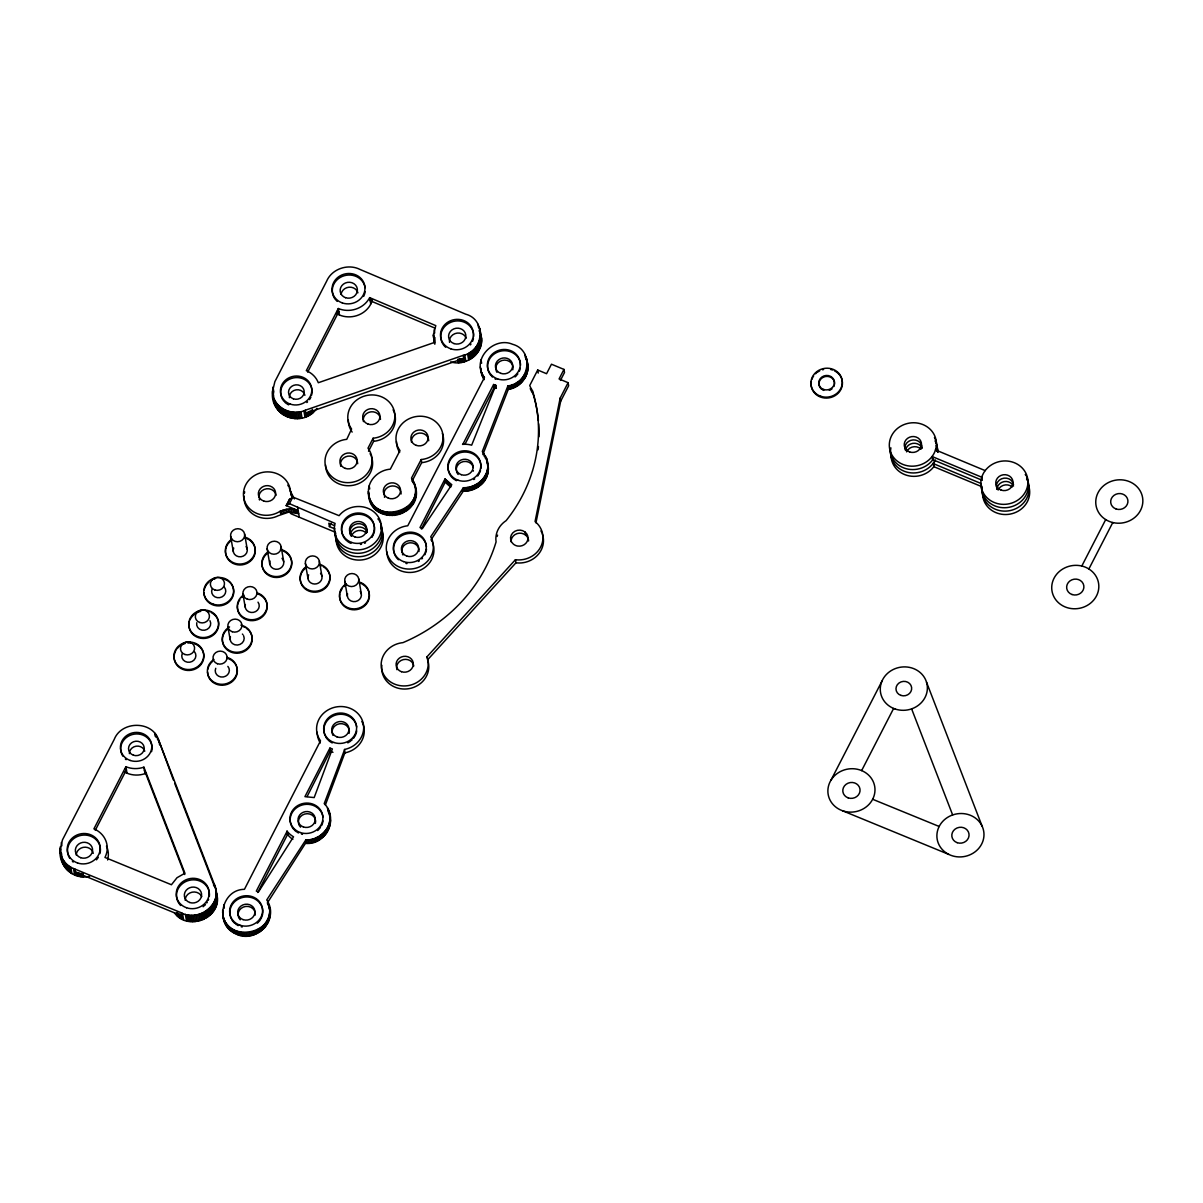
<?xml version="1.0" encoding="UTF-8"?>
<svg xmlns="http://www.w3.org/2000/svg" width="1203" height="1203" viewBox="0 0 1203 1203"><rect width="100%" height="100%" fill="white"/><g stroke="black" fill="none" stroke-linecap="round" stroke-linejoin="round"><path stroke-width="1.5" d="M60.15 849.544L62.481 839.859L114.255 739.349C121.593 720.507 152.992 720.477 158.781 740.462L214.375 884.416C223.683 903.603 198.42 922.701 181.127 912.701L74.902 869.077C66.601 866.386 60.12 858.386 60.15 849.544C58.15 866.22 73.594 880.37 89.639 876.295M61.443 853.168L62.586 862.942M174.36 912.716C188.194 932.926 225.337 915.919 216.044 892.19M329.908 816.025C331.141 829.213 318.524 840.386 305.773 839.995L266.75 899.949C280.284 919.709 255.262 944.881 235.111 933.528C214.375 924.175 221.367 889.453 244.45 889.318L320.524 740.792A23.609 21.654 -9.8 0 1 329.757 709.033A23.609 21.654 -9.8 0 1 362.449 720.717A23.609 21.654 -9.8 0 1 344.675 749.424L324.224 803.589C338.855 818.085 326.359 845.363 305.697 843.378M272.555 391.351L274.87 381.667L326.66 281.156C331.908 268.735 348.238 263.397 360.073 269.472L465.741 314.194C486.568 319.727 483.786 351.577 463.26 355.321L305.321 410.238C291.727 416.779 272.419 407.261 272.555 391.351C269.352 416.885 302.84 428.614 316.915 408.328M222.796 914.596C226.811 942.566 274.073 935.077 269.427 907.257M433.396 335.411L435.787 325.622L369.667 297.637L369.005 298.81A23.609 21.654 -9.8 0 1 338.299 308.524L306.314 370.674A23.609 21.654 -9.8 0 1 318.314 382.734L434.719 342.344L433.396 335.411L434.584 343.291M434.509 341.878L434.93 337.622M450.704 361.847C466.674 367.201 486.207 351.607 480.749 334.614M487.832 466.569L486.538 458.223L482.298 451.501L507.877 385.937C529.741 384.073 534.673 350.238 512.628 344.299C493.621 335.983 470.508 360.043 484.448 377.501L407.772 525.771A23.609 21.654 -9.8 0 0 386.825 552.658A23.609 21.654 -9.8 0 0 417.862 567.545A23.609 21.654 -9.8 0 0 430.704 536.779L463.366 487.711C475.245 488.117 487.2 478.794 487.832 466.569C490.629 480.132 476.478 491.892 463.591 491.095A23.609 21.669 -9.8 0 1 462.057 491.004M488.418 469.967L487.365 460.929M507.726 389.471C521.591 387.998 532.613 372.103 526.087 358.975M368.404 491.531C368.238 479.741 378.9 469.967 390.313 469.185L399.998 450.599A23.609 21.654 -9.8 0 1 409.591 418.509A23.609 21.654 -9.8 0 1 442.133 431.291A23.609 21.654 -9.8 0 1 422.554 459.381L421.17 459.546L411.471 478.132C432.539 510.027 370.313 528.794 368.404 491.531C367.577 530.282 430.253 516.989 413.667 481.832M368.945 494.613L368.99 493.185M538.403 420.569A161.052 147.804 -9.8 0 0 532.989 393.592L531.651 389.336A23.609 21.654 -9.8 0 1 529.741 385.501L537.711 370.013L546.568 373.712L551.455 364.208L563.966 369.426L559.079 378.93L568.087 382.689L560.162 398.103L535.049 521.576L535.891 522.282A23.609 21.654 -9.8 0 1 540.628 547.064A23.609 21.654 -9.8 0 1 516.553 559.846L515.425 559.711L427.02 656.778L427.922 660.898A23.609 21.654 -9.8 0 1 407.005 688.928A23.609 21.654 -9.8 0 1 381.862 665.319M535.952 522.839L560.688 401.185L568.628 385.772L568.087 382.689M289.592 499.004L286.194 505.621L289.427 503.681L335.096 523.41A23.609 21.654 -9.8 0 0 361.201 549.621A23.609 21.654 -9.8 0 0 378.178 516.643A23.609 21.654 -9.8 0 0 339.081 515.666L292.825 497.065L289.352 499.771A23.609 21.654 -9.8 0 1 286.69 504.959L286.194 505.621L298.164 510.613M372.419 299.968L370.133 305.276A23.609 21.654 -9.8 0 1 339.411 314.991L336.735 313.667M325.396 804.927L344.99 752.537L343.697 752.777M462.809 444.358L493.621 384.509L495.801 385.276L471.666 445.17A23.609 21.669 -9.8 0 0 464.087 444.283L462.538 444.388M482.839 454.584L508.403 389.02L507.666 389.155M872.641 799.273L873.273 797.965A23.609 21.654 -9.8 0 0 848.641 768.943A23.609 21.654 -9.8 0 0 832.265 803.559A23.609 21.654 -9.8 0 0 872.641 799.273L939.167 826.476M307.682 372.118L338.825 311.607L337.457 310.976L338.043 314.359M125.894 766.717L93.909 828.867A23.609 21.654 -9.8 0 1 105.533 856.235L104.962 857.438L171.427 884.746L177.006 877.724L184.916 873.213L143.894 767.168A23.609 21.654 -9.8 0 1 125.894 766.717L127.007 773.183A23.609 21.654 -9.8 0 0 145.007 773.634L146.435 773.078M95.278 830.311L126.42 769.8L125.052 769.168M289.427 503.681L292.825 497.065M373.11 438.238L367.983 448.193A23.609 21.654 -9.8 0 1 358.223 480.463A23.609 21.654 -9.8 0 1 325.712 466.914A23.609 21.654 -9.8 0 1 346.765 439.336L351.592 429.005A23.609 21.654 -9.8 0 1 361.652 397.11A23.609 21.654 -9.8 0 1 394.028 410.223A23.609 21.654 -9.8 0 1 374.118 438.118L373.11 438.238L373.637 441.306L368.524 451.26M335.051 528.974L329.411 526.583L331.096 523.29M445.02 478.944L420.012 527.531L422.343 528.643L451.787 484.704L445.02 478.944L445.606 482.328M421.381 528.989L445.381 481.832L450.749 487.11L450.163 483.726M465.05 444.118L494.162 387.577M329.923 748.071L304.93 796.657L314.178 797.574L332.374 748.943L329.923 748.071L330.509 751.454M257.698 892.506L287.652 834.311A23.609 21.669 -9.8 0 1 286.72 833.243M307.126 796.491L330.208 751.048M560.433 380.419L564.508 372.494L563.966 369.426M830.927 780.296L881.994 681.078M861.634 770.597L893.618 708.447M1081.798 566.042L1105.707 519.576M1088.865 568.989L1112.775 522.523M412.012 481.215L421.697 462.614L421.17 459.546M267.277 903.032L305.637 843.077M431.125 539.681L463.531 490.794A23.609 21.669 -9.8 0 1 461.997 490.704M933.092 458.914L932.596 459.591L982.31 480.313L981.768 477.23L932.069 456.508L932.656 459.892M933.152 459.23L932.265 460.418A23.609 21.654 -9.8 0 1 906.1 468.689A23.609 21.654 -9.8 0 1 889.904 448.704M934.325 465.997L933.438 467.185A23.609 21.654 -9.8 0 1 907.257 475.456A23.609 21.654 -9.8 0 1 891.062 455.471M427.561 659.846L515.952 562.793L515.425 559.711M298.69 513.696L288.585 512.147L278.134 515.771A23.609 21.654 -9.8 0 1 243.998 496.087M458.298 362.735L457.711 359.351L463.787 358.389L305.848 413.321L309.908 411.17L310.494 414.554M294.389 498.899L290.464 491.335A23.609 21.654 -9.8 0 0 261.156 472.719A23.609 21.654 -9.8 0 0 245.517 503.095A23.609 21.654 -9.8 0 0 280.254 511.17L286.329 509.29L293.231 509.23L296.57 510.027L297.096 513.095L293.833 511.696M343.742 753.078L345.261 752.807A23.609 21.654 -9.8 0 0 361.862 721.499M421.697 462.614L423.095 462.463A23.609 21.654 -9.8 0 0 442.358 433.471M373.637 441.306L374.644 441.2A23.609 21.654 -9.8 0 0 393.11 409.787M515.952 562.793L517.095 562.914A23.609 21.654 -9.8 0 0 542.162 533.53M177.322 915.889L176.751 912.506L181.653 915.784L75.428 872.16L79.864 873.228L80.451 876.611M332.96 752.326L330.254 751.364M842.626 810.792L948.851 854.431M935.468 449.892L985.182 470.614M981.287 483.606L933.287 463.591L933.784 462.929A23.609 21.654 -9.8 0 0 935.302 460.403M981.813 486.674L933.829 466.674L933.242 463.275M335.321 532.252L291.171 513.846L288.961 511.35M434.614 327.983L370.193 300.72L370.87 299.291L371.456 302.69M334.464 525.591L328.825 523.185L329.411 526.583M127.007 773.183L124.33 771.86M524.959 531.982L525.44 532.373A8.647 7.94 -9.8 0 1 517.801 546.072L517.26 545.967A8.647 7.94 -9.8 0 1 514.222 544.703L513.395 544.117A8.662 7.94 -9.8 0 1 512.764 532.899A8.662 7.94 -9.8 0 1 524.959 531.982L525.982 535.455A8.647 7.94 -9.8 0 1 528.568 540.989M286.961 831.032L287.878 832.16A23.609 21.669 -9.8 0 0 293.532 836.792L258.374 892.085L256.314 891.092L287.126 831.228L287.712 834.611M445.441 482.132L444.614 480.959M532.989 393.592L532.177 392.404A23.609 21.654 -9.8 0 1 530.267 388.584M480.869 368.9L481.726 374.479L484.147 379.637L483.561 376.253M485.185 457.802L485.922 459.02L485.335 455.636M213.517 885.002L214.254 886.22M479.08 330.69L480.283 333.261L479.17 326.795M267.713 903.964L268.359 905.227L267.773 901.844M486.568 460.298L488.223 465.711M911.618 708.883L952.641 814.927M144.42 770.236L184.781 874.551M926.521 682.176L982.099 826.13M158.781 740.462L173.382 779.965M174.721 783.424L214.224 885.754M427.02 656.778L427.381 657.815A23.609 21.654 -9.8 0 1 410.012 685.244A23.609 21.654 -9.8 0 1 381.546 668.838A23.609 21.654 -9.8 0 1 401.396 642.838L402.93 642.643A164.179 150.676 -9.8 0 0 496.087 541.876A23.609 21.654 -9.8 0 1 506.132 520.628A161.052 147.804 -9.8 0 0 532.463 390.509M330.569 820.822L328.66 810.506M268.916 906.551L270.013 910.656M273.728 399.231L274.525 403.396M159.322 743.529L159.683 744.913M223.638 919.363L222.555 911.769M560.162 398.103L560.688 401.185M537.711 370.013L538.237 373.095M526.884 359.622L527.906 365.802M526.523 358.238L527.109 361.637M527.38 363.832L527.967 367.216M526.057 356.9L526.643 360.283M527.35 365.261L527.937 368.644M527.215 366.674L527.786 370.058M524.854 354.314L525.44 357.712M526.974 368.088L527.561 371.471M526.643 369.471L527.215 372.87M526.207 370.855L526.794 374.238M525.681 372.208L526.267 375.592M525.049 373.516L525.636 376.9M524.343 374.795L524.929 378.178M523.546 376.028L524.117 379.411M522.658 377.216L523.245 380.599M521.681 378.343L522.267 381.742M520.643 379.426L521.23 382.81M519.531 380.434L520.117 383.817M518.343 381.381L518.929 384.765M517.11 382.253L517.696 385.637M515.801 383.05L516.388 386.434M514.448 383.757L515.034 387.155M513.049 384.404L513.636 387.787M511.621 384.945L512.207 388.343M510.147 385.411L510.734 388.81M508.658 385.787L509.23 389.186M507.877 385.937L508.463 389.321M495.801 385.276L496.328 388.358M495.034 385.035L495.621 388.434L494.207 387.892L493.621 384.509M479.997 329.517L481.546 338.78M479.636 328.148L481.606 340.193M480.463 335.156L481.576 341.622M480.313 336.569L481.441 343.035M477.967 324.224L478.523 327.457M480.087 337.983L481.2 344.449M479.741 339.381L480.869 345.847M479.32 340.75L480.433 347.216M478.794 342.103L479.907 348.569M478.162 343.411L479.275 349.878M481.035 359.862L481.621 363.246M477.456 344.69L478.568 351.156M482.809 375.02L483.395 378.404M482.162 373.742L482.749 377.14M481.606 372.434L482.192 375.832M476.644 345.923L477.771 352.389M480.358 366.93L481.726 374.479M475.771 347.111L476.884 353.577M474.794 348.253L475.922 354.72M473.756 349.321L474.869 355.787M472.644 350.329L473.756 356.795M471.456 351.276L472.584 357.742M470.223 352.148L471.335 358.614M468.914 352.945L470.027 359.411M487.004 459.561L487.591 462.944M487.801 463.741L488.448 468.538M486.538 458.223L487.125 461.606M487.696 467.997L488.283 471.381M467.561 353.667L468.689 360.133M487.456 469.411L488.042 472.794M487.125 470.794L487.711 474.193M483.771 453.23L484.358 456.614M486.689 472.177L487.275 475.561M486.162 473.531L486.749 476.914M464.734 354.855L465.847 361.321M485.546 474.839L486.132 478.223M484.824 476.117L485.411 479.501M463.26 355.321L464.373 361.787M484.027 477.35L484.614 480.749M483.14 478.538L483.726 481.937M462.298 358.765L462.884 362.163M482.177 479.681L482.764 483.065M460.779 359.05L461.366 362.449M481.125 480.749L481.711 484.132M459.245 359.246L459.832 362.629M480.012 481.756L480.599 485.155M478.839 482.704L479.426 486.087M477.591 483.576L478.177 486.959M476.283 484.373L476.869 487.756M474.944 485.095L475.516 488.478M473.546 485.726L474.117 489.11M472.102 486.283L472.689 489.666M470.629 486.749L471.215 490.132M469.14 487.125L469.726 490.508M467.621 487.41L468.208 490.794M466.087 487.606L466.674 490.989M464.538 487.696L465.125 491.095M463.366 487.711L463.952 491.095M434.148 329.757L434.704 332.99M433.441 333.983L434.554 340.449M433.471 336.825L434.824 344.223M448.96 482.869L449.546 486.253M447.817 481.937L448.403 485.32M446.749 480.929L447.336 484.328M445.772 479.877L446.358 483.26M414.674 484.478L415.982 491.741M414.223 483.14L414.749 486.223M415.501 490.072L416.043 493.155M415.456 491.501L415.997 494.583M415.321 492.914L415.847 495.997M413.02 480.553L413.561 483.636M415.08 494.328L415.606 497.41M412.298 479.32L412.824 482.403M414.734 495.726L415.261 498.794M414.283 497.095L414.824 500.177M413.757 498.433L414.283 501.516M413.125 499.756L413.652 502.824M412.403 501.034L412.93 504.102M411.591 502.252L412.133 505.335M410.704 503.44L411.231 506.523M409.727 504.568L410.268 507.651M408.689 505.636L409.215 508.719M407.561 506.643L408.103 509.726M406.373 507.576L406.915 510.658M369.667 297.637L370.78 304.103M405.125 508.448L405.667 511.531M403.832 509.245L404.358 512.313M402.464 509.952L403.005 513.034M401.065 510.583L401.607 513.666M399.637 511.125L400.163 514.207M398.163 511.576L398.689 514.658M396.659 511.952L397.185 515.034M395.14 512.237L395.667 515.305M393.607 512.418L394.133 515.501M392.073 512.508L392.599 515.591M390.524 512.508L391.065 515.591M388.99 512.418L389.531 515.501M387.471 512.237L387.998 515.32M385.968 511.967L386.494 515.034M384.494 511.591L385.02 514.673M383.05 511.14L383.577 514.222M381.637 510.598L382.178 513.666M380.283 509.967L380.81 513.049M378.96 509.26L379.501 512.343M377.712 508.463L378.238 511.546M376.509 507.606L377.05 510.689M375.381 506.674L375.922 509.741M374.328 505.666L374.855 508.749M373.336 504.598L373.877 507.681M372.434 503.471L372.975 506.553M369.186 485.892L369.712 488.974M338.299 308.524L339.411 314.991M371.622 502.283L372.148 505.365M370.885 501.065L371.411 504.132M370.238 499.786L370.78 502.869M369.246 497.125L370.223 501.546M368.464 492.944L369.411 498.824M358.75 578.944A7.083 6.496 -9.8 0 1 349.111 586.162A7.083 6.496 -9.8 0 1 347.396 575.034A7.083 6.496 -9.8 0 1 358.75 578.944L361.351 594.041M344.765 581.154L347.366 596.237M312.329 409.351L312.915 412.734M311.141 410.298L311.727 413.682M308.6 411.967L309.186 415.351M307.246 412.674L307.833 416.073M305.321 410.238L306.434 416.704M303.878 410.794L305.006 417.261M300.915 411.637L302.028 418.103M299.397 411.922L300.509 418.388M297.863 412.103L298.991 418.569M296.329 412.208L297.442 418.674M294.78 412.223L295.908 418.689M319.381 561.32A7.083 6.496 -9.8 0 1 309.742 568.538A7.083 6.496 -9.8 0 1 308.028 557.41A7.083 6.496 -9.8 0 1 319.381 561.32L321.983 576.402M293.246 412.133L294.374 418.599M291.727 411.952L292.84 418.418M290.224 411.682L291.337 418.148M288.75 411.321L289.863 417.787M287.291 410.885L288.419 417.351M285.893 410.343L287.006 416.809M344.464 749.469L345.05 752.852M284.525 409.727L285.637 416.193M283.201 409.02L284.329 415.486M281.938 408.238L283.066 414.704M280.75 407.381L281.863 413.847M297.547 507.064L299.306 517.23M279.607 406.449L280.72 412.915M278.54 405.441L279.667 411.907M305.397 563.515L307.998 578.613M277.562 404.388L278.675 410.855M276.645 403.261L277.758 409.727M294.915 509.561L295.457 512.643M275.818 402.088L276.931 408.554M272.961 387.095L273.803 391.937M275.081 400.855L276.194 407.321M291.352 494.042L291.878 497.125M272.72 388.509L273.562 393.351M290.464 491.335L291.382 495.786M274.434 399.591L275.547 406.058M272.585 389.922L273.698 396.389M273.878 398.283L274.991 404.749M293.231 509.23L293.758 512.313M272.78 394.178L274.164 402.028M291.517 509.049L292.043 512.117M289.788 508.989L290.314 512.072M288.043 509.064L288.585 512.147M286.329 509.29L286.855 512.373M284.615 509.636L285.156 512.719M282.946 510.117L283.487 513.2M281.337 510.734L281.863 513.816M280.254 511.17L280.78 514.252M329.487 813.213L330.329 817.995M329.111 811.845L329.697 815.228M329.938 818.867L330.524 822.25M328.103 809.198L328.675 812.581L327.442 807.92M329.802 820.281L330.389 823.664M329.562 821.694L330.148 825.078M329.231 823.093L329.817 826.476M281.126 546.628A7.083 6.496 -9.8 0 1 271.502 553.831A7.083 6.496 -9.8 0 1 269.788 542.703A7.083 6.496 -9.8 0 1 281.126 546.628L283.743 561.711M328.795 824.461L329.381 827.844M328.269 825.814L328.855 829.198M327.652 827.123L328.239 830.521M326.93 828.401L327.517 831.799M326.133 829.649L326.72 833.032M325.246 830.822L325.833 834.22M324.284 831.965L324.87 835.348M323.246 833.032L323.833 836.416M322.118 834.04L322.705 837.438M320.945 834.987L321.532 838.371M319.697 835.859L320.284 839.243M318.404 836.656L318.99 840.04M267.141 548.824L269.743 563.906M317.051 837.378L317.637 840.762M315.652 838.01L316.239 841.408M314.209 838.566L314.795 841.95M312.735 839.032L313.321 842.416M311.246 839.408L311.833 842.792M309.727 839.694L310.314 843.077M308.194 839.889L308.78 843.273M306.645 839.98L307.231 843.378M305.773 839.995L306.359 843.378M244.63 534.117A7.083 6.496 -9.8 0 1 235.006 541.335A7.083 6.496 -9.8 0 1 233.277 530.207A7.083 6.496 -9.8 0 1 244.63 534.117L247.232 549.2M242.946 594.162L245.186 607.094M230.645 536.312L233.247 551.41M227.908 626.718L230.134 639.65M268.795 904.506L270.239 913.483M269.622 911.513L270.209 914.897M269.487 912.927L270.073 916.31M269.246 914.34L269.833 917.724M268.916 915.739L269.502 919.122M268.48 917.107L269.066 920.49M267.953 918.46L268.54 921.844M267.322 919.769L267.908 923.167M266.615 921.047L267.201 924.445M265.818 922.295L266.404 925.678M264.931 923.468L265.517 926.866M263.968 924.611L264.555 927.994M262.916 925.678L263.502 929.062M261.803 926.686L262.389 930.084M260.63 927.633L261.216 931.017M259.382 928.505L259.968 931.889M258.074 929.302L258.66 932.686M256.735 930.024L257.307 933.408M255.337 930.656L255.923 934.039M253.893 931.212L254.48 934.596M252.419 931.678L253.006 935.062M250.931 932.054L251.517 935.438M249.412 932.34L249.998 935.723M247.878 932.536L248.465 935.919M246.344 932.626L246.916 936.009M244.795 932.641L245.382 936.024M243.262 932.551L243.848 935.934M241.743 932.37L242.329 935.769M240.239 932.114L240.826 935.498M238.75 931.754L239.337 935.137M237.307 931.302L237.893 934.686M235.893 930.761L236.48 934.145M234.54 930.145L235.111 933.528M233.217 929.438L233.803 932.821M231.953 928.656L232.54 932.039M230.75 927.799L231.337 931.182M229.623 926.866L230.209 930.25M228.555 925.859L229.141 929.257M227.562 924.806L228.149 928.19M223.743 904.746L224.329 908.13M226.66 923.678L227.247 927.062M225.833 922.506L226.42 925.889M225.096 921.272L225.683 924.656M224.435 920.009L225.021 923.393M222.6 910.34L223.187 913.724M223.878 918.701L224.465 922.084M223.427 917.348L224.014 920.746M215.743 888.431L217.292 897.709M214.931 885.724L215.487 888.957M216.254 892.656L217.367 899.122M214.375 884.416L214.901 887.498M216.209 894.07L217.322 900.536M216.074 895.498L217.187 901.964M215.833 896.912L216.961 903.378M215.502 898.295L216.615 904.761M215.066 899.679L216.194 906.145M214.54 901.017L215.653 907.483M213.923 902.34L215.036 908.806M213.202 903.618L214.329 910.085M212.405 904.851L213.517 911.318M211.517 906.039L212.645 912.506M210.555 907.167L211.668 913.633M209.517 908.25L210.63 914.716M208.405 909.257L209.517 915.724M207.217 910.205L208.33 916.671M205.969 911.077L207.096 917.543M204.675 911.874L205.788 918.34M203.322 912.581L204.435 919.047M201.924 913.227L203.036 919.693M200.48 913.769L201.608 920.235M199.021 914.235L200.134 920.701M197.518 914.611L198.63 921.077M195.999 914.897L197.112 921.363M194.465 915.092L195.593 921.558M192.931 915.197L194.044 921.663M191.382 915.197L192.51 921.663M189.848 915.122L190.976 921.588M158.33 739.108L158.886 742.341M188.33 914.942L189.442 921.408M157.112 736.537L157.683 739.77M186.826 914.671L187.939 921.137M155.548 734.131L156.104 737.364M154.646 733.003L155.202 736.236M185.352 914.31L186.465 920.776M182.495 913.333L183.608 919.799M181.127 912.701L182.239 919.167M180.345 915.077L180.931 918.475M179.082 914.295L179.668 917.678M177.879 913.438L178.465 916.821M143.894 767.168L145.007 773.634M82.917 873.498L83.503 876.882M81.383 873.408L81.969 876.792M78.36 872.957L78.947 876.355M76.872 872.596L77.458 875.995M74.902 869.077L76.015 875.543M73.488 868.536L74.601 875.002M70.812 867.213L71.924 873.679M69.548 866.431L70.661 872.897M68.345 865.574L69.458 872.04M67.203 864.641L68.33 871.107M66.15 863.649L67.263 870.115M65.157 862.581L66.27 869.047M61.323 842.521L61.879 845.754M64.24 861.453L65.368 867.919M63.413 860.28L64.541 866.746M60.315 846.701L60.887 849.935M62.676 859.047L63.789 865.513M62.03 857.784L63.142 864.25M60.18 848.115L61.308 854.581M60.21 850.957L61.759 860.22M226.946 657.364A14.947 13.714 -9.8 0 1 235.126 677.229A14.947 13.714 -9.8 0 1 212.089 680.853A14.947 13.714 -9.8 0 1 213.893 659.424M236.525 666.552A14.947 13.714 -9.8 0 1 225.036 684.958A14.947 13.714 -9.8 0 1 207.548 672.011M207.803 669.319A14.947 13.714 -9.8 0 1 208.63 666.703M209.021 665.876A14.947 13.714 -9.8 0 1 209.984 664.282M210.54 663.53A14.947 13.714 -9.8 0 1 211.142 662.808M211.803 662.131A14.947 13.714 -9.8 0 1 212.51 661.5M227.111 658.297A14.947 13.714 -9.8 0 1 228.029 658.582M228.916 658.913A14.947 13.714 -9.8 0 1 230.615 659.755M231.412 660.252A14.947 13.714 -9.8 0 1 232.179 660.793M232.901 661.379A14.947 13.714 -9.8 0 1 233.577 662.011M234.194 662.688A14.947 13.714 -9.8 0 1 234.78 663.394M235.292 664.146A14.947 13.714 -9.8 0 1 236.179 665.725M227.863 666.387A7.083 6.496 -9.8 0 1 223.292 676.973A7.083 6.496 -9.8 0 1 215.743 668.297M196.315 644.537A14.947 13.714 -9.8 0 1 202.284 662.582A14.947 13.714 -9.8 0 1 182.811 669.394A14.947 13.714 -9.8 0 1 175.157 651.936M175.548 651.109A14.947 13.714 -9.8 0 1 175.999 650.297M177.067 648.763A14.947 13.714 -9.8 0 1 178.345 647.364M179.052 646.718A14.947 13.714 -9.8 0 1 179.788 646.131M180.585 645.575A14.947 13.714 -9.8 0 1 182.255 644.613M183.142 644.206A14.947 13.714 -9.8 0 1 184.991 643.575M187.863 643.034A14.947 13.714 -9.8 0 1 190.796 643.019M194.555 643.816A14.947 13.714 -9.8 0 1 195.457 644.146M194.39 651.62A7.083 6.496 -9.8 0 1 189.818 662.206A7.083 6.496 -9.8 0 1 182.27 653.53M249.607 631.395A14.947 13.714 -9.8 0 1 239.382 653.034A14.947 13.714 -9.8 0 1 223.126 635.56M223.457 634.703A14.947 13.714 -9.8 0 1 224.299 633.064M224.811 632.282A14.947 13.714 -9.8 0 1 225.367 631.53M225.984 630.808A14.947 13.714 -9.8 0 1 226.645 630.131M227.352 629.5A14.947 13.714 -9.8 0 1 228.104 628.898M243.758 626.913A14.947 13.714 -9.8 0 1 244.615 627.304M246.254 628.252A14.947 13.714 -9.8 0 1 249.036 630.688M240.856 625.139A14.947 13.714 -9.8 0 1 250.119 644.973A14.947 13.714 -9.8 0 1 226.69 648.643A14.947 13.714 -9.8 0 1 229.547 626.913M243.638 635.831A7.083 6.496 -9.8 0 1 237.427 645.049A7.083 6.496 -9.8 0 1 230.42 636.703M242.404 634.071A7.083 6.496 -9.8 0 1 242.961 634.733M217.126 618.162A14.947 13.714 -9.8 0 1 205.427 638.342A14.947 13.714 -9.8 0 1 189.382 621.665M189.984 619.936A14.947 13.714 -9.8 0 1 190.841 618.297M191.337 617.515A14.947 13.714 -9.8 0 1 195.412 613.575M196.239 613.079A14.947 13.714 -9.8 0 1 197.984 612.207M198.886 611.861A14.947 13.714 -9.8 0 1 200.766 611.335M207.548 611.289A14.947 13.714 -9.8 0 1 209.397 611.816M211.157 612.538A14.947 13.714 -9.8 0 1 216.66 617.38M209.969 620.688A7.083 6.496 -9.8 0 1 204.66 630.207A7.083 6.496 -9.8 0 1 196.721 622.763M260.495 595.199A14.947 13.714 -9.8 0 1 265.908 612.237A14.947 13.714 -9.8 0 1 248.299 620.267A14.947 13.714 -9.8 0 1 237.532 605.65M237.683 604.748A14.947 13.714 -9.8 0 1 238.901 601.305M239.352 600.508A14.947 13.714 -9.8 0 1 239.848 599.726M241.683 597.575A14.947 13.714 -9.8 0 1 242.389 596.929M243.141 596.327A14.947 13.714 -9.8 0 1 243.923 595.786M257.908 594.011A14.947 13.714 -9.8 0 1 259.668 594.748M256.825 592.808A14.947 13.714 -9.8 0 1 264.991 612.673A14.947 13.714 -9.8 0 1 241.968 616.282A14.947 13.714 -9.8 0 1 243.773 594.853M258.013 602.162A7.083 6.496 -9.8 0 1 253.397 612.372A7.083 6.496 -9.8 0 1 245.337 604.553M232.931 587.229A14.947 13.714 -9.8 0 1 221.442 605.62A14.947 13.714 -9.8 0 1 203.954 592.673M204.209 589.981A14.947 13.714 -9.8 0 1 205.036 587.38M205.427 586.538A14.947 13.714 -9.8 0 1 206.39 584.959M206.946 584.207A14.947 13.714 -9.8 0 1 207.563 583.485M208.209 582.808A14.947 13.714 -9.8 0 1 208.916 582.162M211.277 580.508A14.947 13.714 -9.8 0 1 212.134 580.057M213.939 579.305A14.947 13.714 -9.8 0 1 214.871 579.004M223.517 578.959A14.947 13.714 -9.8 0 1 224.435 579.244M225.322 579.59A14.947 13.714 -9.8 0 1 227.021 580.417M227.833 580.914A14.947 13.714 -9.8 0 1 228.585 581.47M229.307 582.057A14.947 13.714 -9.8 0 1 229.984 582.688M230.6 583.365A14.947 13.714 -9.8 0 1 231.187 584.072M231.713 584.823A14.947 13.714 -9.8 0 1 232.585 586.402M224.269 587.064A7.083 6.496 -9.8 0 1 219.698 597.65A7.083 6.496 -9.8 0 1 212.149 588.959M252.149 542.448A14.947 13.714 -9.8 0 1 244.404 564.372A14.947 13.714 -9.8 0 1 225.608 549.966M225.743 549.064A14.947 13.714 -9.8 0 1 226.57 546.463M226.961 545.621A14.947 13.714 -9.8 0 1 227.923 544.027M228.48 543.275A14.947 13.714 -9.8 0 1 229.096 542.568M229.758 541.891A14.947 13.714 -9.8 0 1 230.465 541.245M245.066 538.042A14.947 13.714 -9.8 0 1 245.983 538.327M246.871 538.673A14.947 13.714 -9.8 0 1 248.57 539.5M249.367 539.997A14.947 13.714 -9.8 0 1 250.134 540.538M250.841 541.139A14.947 13.714 -9.8 0 1 251.517 541.771M244.901 537.124A14.947 13.714 -9.8 0 1 253.066 556.989A14.947 13.714 -9.8 0 1 230.044 560.598A14.947 13.714 -9.8 0 1 231.833 539.17M246.074 546.478A7.083 6.496 -9.8 0 1 241.006 556.763A7.083 6.496 -9.8 0 1 233.698 548.042M281.547 397.231A15.744 14.451 -9.8 0 1 295.697 377.607A15.744 14.451 -9.8 0 1 311.577 395.261M310.93 397.065A15.744 14.451 -9.8 0 1 310.509 397.952M310.043 398.794A15.744 14.451 -9.8 0 1 309.502 399.622M307.577 401.892A15.744 14.451 -9.8 0 1 306.825 402.554M288.645 404.855A15.744 14.451 -9.8 0 1 287.773 404.388M286.931 403.862A15.744 14.451 -9.8 0 1 284.66 402.013M283.998 401.306A15.744 14.451 -9.8 0 1 283.397 400.554M282.84 399.772A15.744 14.451 -9.8 0 1 281.908 398.103M341.05 294.419A8.647 7.94 -9.8 0 1 357.938 292.795M449.516 342.374A8.647 7.94 -9.8 0 1 466.208 338.178M365.141 291.622A16.526 15.173 -9.8 0 1 364.434 294.555M364.058 295.502A16.526 15.173 -9.8 0 1 363.622 296.419M337.231 301.382A16.526 15.173 -9.8 0 1 336.479 300.69M335.787 299.938A16.526 15.173 -9.8 0 1 334.058 297.472M333.592 296.585A16.526 15.173 -9.8 0 1 344.344 275.698A16.526 15.173 -9.8 0 1 365.095 287.667M289.382 397.727A7.865 7.218 -9.8 0 1 296.118 389.832A7.865 7.218 -9.8 0 1 304.9 395.291M445.666 347.261A16.526 15.173 -9.8 0 1 451.26 322.088A16.526 15.173 -9.8 0 1 473.666 336.509M473.411 338.494A16.526 15.173 -9.8 0 1 472.508 341.381M471.005 344.058A16.526 15.173 -9.8 0 1 470.388 344.9M323.005 820.912A16.526 15.173 -9.8 0 1 322.299 823.844M321.923 824.777A16.526 15.173 -9.8 0 1 321.487 825.709M320.434 827.469A16.526 15.173 -9.8 0 1 319.818 828.296M319.141 829.093A16.526 15.173 -9.8 0 1 317.622 830.551M302.524 834.341A16.526 15.173 -9.8 0 1 301.487 834.085M298.524 832.957A16.526 15.173 -9.8 0 1 297.607 832.476M296.72 831.92A16.526 15.173 -9.8 0 1 294.344 829.965M293.652 829.228A16.526 15.173 -9.8 0 1 291.923 826.762M291.472 825.86A16.526 15.173 -9.8 0 1 302.209 804.987A16.526 15.173 -9.8 0 1 322.96 816.942M298.555 823.514A8.647 7.94 -9.8 0 1 307.201 813.694A8.647 7.94 -9.8 0 1 315.366 823.423M300.57 827.138A8.647 7.94 -9.8 0 1 300.209 826.747M299.577 825.905A8.647 7.94 -9.8 0 1 298.855 824.506M333.005 735.424A8.647 7.94 -9.8 0 1 339.787 723.74A8.647 7.94 -9.8 0 1 349.081 733.394M230.179 915.694A16.526 15.173 -9.8 0 1 247.247 896.957A16.526 15.173 -9.8 0 1 261.983 916.491M261.607 917.438A16.526 15.173 -9.8 0 1 261.171 918.355M260.675 919.242A16.526 15.173 -9.8 0 1 258.825 921.739M258.089 922.49A16.526 15.173 -9.8 0 1 257.307 923.197M242.209 926.987A16.526 15.173 -9.8 0 1 241.171 926.731M238.209 925.618A16.526 15.173 -9.8 0 1 237.292 925.122M236.405 924.566A16.526 15.173 -9.8 0 1 235.577 923.964M234.78 923.318A16.526 15.173 -9.8 0 1 234.029 922.626M233.337 921.874A16.526 15.173 -9.8 0 1 231.608 919.408M231.156 918.521A16.526 15.173 -9.8 0 1 230.435 916.656M238.54 917.167A8.647 7.94 -9.8 0 1 245.758 906.43A8.647 7.94 -9.8 0 1 255.262 915.047M240.254 919.784A8.647 7.94 -9.8 0 1 239.893 919.408M239.262 918.551A8.647 7.94 -9.8 0 1 238.75 917.648M320.299 742.988A23.609 21.654 -9.8 0 1 317.171 732.221M356.705 730.883A16.526 15.173 -9.8 0 1 354.705 736.567M354.148 737.424A16.526 15.173 -9.8 0 1 353.517 738.266M352.118 739.8A16.526 15.173 -9.8 0 1 351.336 740.507M350.509 741.168A16.526 15.173 -9.8 0 1 349.637 741.785M348.72 742.341A16.526 15.173 -9.8 0 1 347.787 742.852M332.239 742.928A16.526 15.173 -9.8 0 1 331.321 742.431M330.434 741.89A16.526 15.173 -9.8 0 1 328.058 739.935M327.366 739.198A16.526 15.173 -9.8 0 1 325.622 736.717M325.171 735.83A16.526 15.173 -9.8 0 1 335.923 714.943A16.526 15.173 -9.8 0 1 356.674 726.913M292.855 839.393A23.609 21.669 -9.8 0 1 288.464 835.544L287.502 834.115A23.609 21.669 -9.8 0 1 286.675 832.942M122.841 756.146A15.744 14.451 -9.8 0 1 134.165 734.146A15.744 14.451 -9.8 0 1 151.578 751.634M126.135 759.664A15.744 14.451 -9.8 0 1 125.368 759.048M185.187 900.265A8.647 7.94 -9.8 0 1 201.758 896.626M76.195 854.957A8.647 7.94 -9.8 0 1 93.263 853.318M129.368 753.619A7.865 7.218 -9.8 0 1 144.781 751.198M69.759 858.34A16.526 15.173 -9.8 0 1 81.654 835.258A16.526 15.173 -9.8 0 1 99.924 853.604M98.315 857.333A16.526 15.173 -9.8 0 1 97.759 858.19M97.142 859.032A16.526 15.173 -9.8 0 1 96.466 859.814M73.218 862.055A16.526 15.173 -9.8 0 1 72.421 861.408M106.481 846.085A23.609 21.654 -9.8 0 1 107.623 859.98M179.352 903.964A16.526 15.173 -9.8 0 1 189.066 880.37A16.526 15.173 -9.8 0 1 209.337 896.43M208.63 899.363A16.526 15.173 -9.8 0 1 208.254 900.31M207.322 902.115A16.526 15.173 -9.8 0 1 206.766 902.987M205.472 904.611A16.526 15.173 -9.8 0 1 204.736 905.363M203.954 906.07A16.526 15.173 -9.8 0 1 203.127 906.731M180.676 905.498A16.526 15.173 -9.8 0 1 179.984 904.746M289.216 555.651A14.947 13.714 -9.8 0 1 278.991 577.29A14.947 13.714 -9.8 0 1 262.735 559.816M263.066 558.959A14.947 13.714 -9.8 0 1 263.923 557.32M264.419 556.538A14.947 13.714 -9.8 0 1 264.991 555.786M265.592 555.064A14.947 13.714 -9.8 0 1 266.254 554.388M266.961 553.741A14.947 13.714 -9.8 0 1 267.713 553.154M283.367 551.169A14.947 13.714 -9.8 0 1 288.645 554.944M280.464 549.395A14.947 13.714 -9.8 0 1 289.893 568.959A14.947 13.714 -9.8 0 1 266.78 573.305A14.947 13.714 -9.8 0 1 268.344 551.681M282.013 558.327A7.083 6.496 -9.8 0 1 278.194 569.139A7.083 6.496 -9.8 0 1 270.028 560.959M323.321 566.703A14.947 13.714 -9.8 0 1 321.878 590.523A14.947 13.714 -9.8 0 1 300.254 578.057M300.344 577.169A14.947 13.714 -9.8 0 1 301.321 573.666M301.712 572.823A14.947 13.714 -9.8 0 1 302.675 571.23M303.231 570.493A14.947 13.714 -9.8 0 1 305.953 567.846M320.72 565.53A14.947 13.714 -9.8 0 1 321.622 565.876M319.652 564.327A14.947 13.714 -9.8 0 1 327.983 583.921A14.947 13.714 -9.8 0 1 305.261 588.192A14.947 13.714 -9.8 0 1 305.803 566.929M320.554 573.35A7.083 6.496 -9.8 0 1 320.133 581.831A7.083 6.496 -9.8 0 1 310.991 582.989A7.083 6.496 -9.8 0 1 308.63 574.854M362.689 584.342A14.947 13.714 -9.8 0 1 367.953 601.665A14.947 13.714 -9.8 0 1 349.862 609.244A14.947 13.714 -9.8 0 1 339.863 593.891M340.359 592.147A14.947 13.714 -9.8 0 1 342.043 588.869M343.878 586.718A14.947 13.714 -9.8 0 1 344.584 586.072M345.321 585.47A14.947 13.714 -9.8 0 1 346.118 584.929M360.088 583.154A14.947 13.714 -9.8 0 1 361.847 583.891M359.02 581.951A14.947 13.714 -9.8 0 1 367.186 601.816A14.947 13.714 -9.8 0 1 344.148 605.425A14.947 13.714 -9.8 0 1 345.953 583.996M360.193 591.305A7.083 6.496 -9.8 0 1 355.577 601.515A7.083 6.496 -9.8 0 1 347.517 593.696M342.945 535.801A16.526 15.173 -9.8 0 1 357.411 514.283A16.526 15.173 -9.8 0 1 373.772 533.786M373.396 534.718A16.526 15.173 -9.8 0 1 372.96 535.651M372.464 536.538A16.526 15.173 -9.8 0 1 371.907 537.41M365.547 542.824A16.526 15.173 -9.8 0 1 364.569 543.26M361.486 544.237A16.526 15.173 -9.8 0 1 360.419 544.433M350.96 543.335A16.526 15.173 -9.8 0 1 349.081 542.418M348.193 541.861A16.526 15.173 -9.8 0 1 347.366 541.26M346.569 540.613A16.526 15.173 -9.8 0 1 343.396 536.703M289.171 487.591A23.609 21.654 -9.8 0 1 290.991 494.418M244.374 493.26A23.609 21.654 -9.8 0 1 244.705 491.862M287.788 485.095A23.609 21.654 -9.8 0 1 288.525 486.328M381.877 530.613A23.609 21.654 -9.8 0 1 362.193 559.891A23.609 21.654 -9.8 0 1 336.269 536.373M380.674 528.027A23.609 21.654 -9.8 0 1 381.321 529.305M380.734 525.906A23.609 21.654 -9.8 0 1 362.374 556.403A23.609 21.654 -9.8 0 1 335.697 532.989M380.704 523.831A23.609 21.654 -9.8 0 1 361.787 553.019A23.609 21.654 -9.8 0 1 334.975 531.019M377.937 518.854A23.609 21.654 -9.8 0 1 378.765 520.027M379.501 521.26A23.609 21.654 -9.8 0 1 380.148 522.523M350.539 534.929A8.647 7.94 -9.8 0 1 357.276 523.756A8.647 7.94 -9.8 0 1 367.05 532.343M351.05 535.846A8.647 7.94 -9.8 0 1 350.78 535.395M259.562 499.997A8.647 7.94 -9.8 0 1 259.186 499.034M258.901 497.501A8.647 7.94 -9.8 0 1 266.585 488.779A8.647 7.94 -9.8 0 1 276.058 495.335M351.441 536.117A8.647 7.94 -9.8 0 1 366.449 533.29M350.449 534.779A8.647 7.94 -9.8 0 1 367.216 532.147M396.915 669.68A8.647 7.94 -9.8 0 1 403.471 659.575A8.647 7.94 -9.8 0 1 413.787 665.981M538.673 423.802A161.052 147.804 -9.8 0 1 538.989 436.779M538.433 446.524A161.052 147.804 -9.8 0 1 538.087 449.772M497.14 536.478A23.609 21.654 -9.8 0 1 497.561 535.109M540.959 530.944A23.609 21.654 -9.8 0 1 541.606 532.207M511.08 541.771A8.662 7.94 -9.8 0 1 525.485 535.049M383.892 494.839A8.647 7.94 -9.8 0 1 392.268 485.937A8.647 7.94 -9.8 0 1 401.11 493.967M384.599 497.335A8.647 7.94 -9.8 0 1 384.389 496.854M411.501 442.313A8.647 7.94 -9.8 0 1 419.441 433.08A8.647 7.94 -9.8 0 1 428.689 440.749M399.637 452.388A23.609 21.654 -9.8 0 1 396.494 441.606M371.291 456.253A23.609 21.654 -9.8 0 1 353.126 485.29A23.609 21.654 -9.8 0 1 325.517 464.854M370.088 453.666A23.609 21.654 -9.8 0 1 370.735 454.945M340.75 466.373A8.647 7.94 -9.8 0 1 347.862 456.163A8.647 7.94 -9.8 0 1 357.697 463.711M352.133 432.088A23.609 21.654 -9.8 0 1 348.314 420.073M363.411 421.576A8.647 7.94 -9.8 0 1 370.93 411.832A8.647 7.94 -9.8 0 1 380.494 419.411M819.529 386.644A7.865 7.218 -9.8 0 1 825.649 376.479A7.865 7.218 -9.8 0 1 834.551 384.283M834.205 385.682A7.865 7.218 -9.8 0 1 833.829 386.569M831.995 388.87A7.865 7.218 -9.8 0 1 831.589 389.186M830.747 389.742A7.865 7.218 -9.8 0 1 829.348 390.374M823.814 390.404A7.865 7.218 -9.8 0 1 822.461 389.787M821.634 389.246A7.865 7.218 -9.8 0 1 820.897 388.599M820.266 387.862A7.865 7.218 -9.8 0 1 819.754 387.065M834.476 370.81A15.729 14.436 -9.8 0 1 841.183 388.93A15.729 14.436 -9.8 0 1 822.175 397.576A15.729 14.436 -9.8 0 1 811.333 381.336M811.845 379.486A15.729 14.436 -9.8 0 1 812.611 377.712M813.078 376.87A15.729 14.436 -9.8 0 1 813.619 376.043M815.544 373.772A15.729 14.436 -9.8 0 1 816.296 373.11M817.078 372.479A15.729 14.436 -9.8 0 1 819.679 370.885M822.551 369.787A15.729 14.436 -9.8 0 1 823.544 369.532M830.671 369.501A15.729 14.436 -9.8 0 1 832.626 370.028M401.937 552.598A8.647 7.94 -9.8 0 1 410.028 542.794A8.647 7.94 -9.8 0 1 418.96 551.47M402.96 554.989A8.647 7.94 -9.8 0 1 402.449 554.072M454.614 479.636A16.526 15.173 -9.8 0 1 458.072 453.411A16.526 15.173 -9.8 0 1 480.899 468.629M480.493 470.584A16.526 15.173 -9.8 0 1 479.817 472.493M479.38 473.411A16.526 15.173 -9.8 0 1 478.884 474.313M478.328 475.17A16.526 15.173 -9.8 0 1 477.711 476.012M474.689 478.914A16.526 15.173 -9.8 0 1 473.817 479.531M456.418 480.674A16.526 15.173 -9.8 0 1 455.501 480.177M473.38 470.629A8.647 7.94 -9.8 0 1 473.26 471.14M458.102 474.463A8.647 7.94 -9.8 0 1 457.772 474.057M457.185 473.17A8.647 7.94 -9.8 0 1 456.584 471.726M456.343 470.719A8.647 7.94 -9.8 0 1 463.411 461.576A8.647 7.94 -9.8 0 1 473.35 467.531M432.524 542.733A23.609 21.654 -9.8 0 1 414.734 571.966A23.609 21.654 -9.8 0 1 386.855 551.831M431.291 540.162A23.609 21.654 -9.8 0 1 431.952 541.425M495.967 369.907A8.647 7.94 -9.8 0 1 504.613 360.088A8.647 7.94 -9.8 0 1 512.779 369.817M496.989 372.298A8.647 7.94 -9.8 0 1 496.268 370.9M487.726 368.464A16.526 15.173 -9.8 0 1 502.809 350.78A16.526 15.173 -9.8 0 1 520.538 365.321M520.252 368.298A16.526 15.173 -9.8 0 1 519.335 371.171M517.846 373.862A16.526 15.173 -9.8 0 1 517.23 374.689M516.553 375.486A16.526 15.173 -9.8 0 1 515.034 376.945M495.937 379.351A16.526 15.173 -9.8 0 1 495.019 378.855M492.508 377.065A16.526 15.173 -9.8 0 1 491.756 376.359M491.065 375.622A16.526 15.173 -9.8 0 1 487.907 369.441M394.855 554.944A16.526 15.173 -9.8 0 1 406.118 533.921A16.526 15.173 -9.8 0 1 426.464 547.004M426.479 548.989A16.526 15.173 -9.8 0 1 425.682 552.914M425.321 553.861A16.526 15.173 -9.8 0 1 424.885 554.778M422.524 558.162A16.526 15.173 -9.8 0 1 421.787 558.914M419.321 560.899A16.526 15.173 -9.8 0 1 418.403 561.455M406.96 563.606A16.526 15.173 -9.8 0 1 405.907 563.41M398.479 559.741A16.526 15.173 -9.8 0 1 395.306 555.831M936.28 445.561A23.609 21.654 -9.8 0 1 938.099 452.388M936.716 444.824A23.609 21.654 -9.8 0 1 937.543 451.832M935.257 460.102A23.609 21.654 -9.8 0 1 933.739 462.614L932.851 463.802A23.609 21.654 -9.8 0 1 904.521 471.365A23.609 21.654 -9.8 0 1 890.897 447.847M935.047 440.899A23.609 21.654 -9.8 0 1 936.25 443.486M905.453 450.524A8.647 7.94 -9.8 0 1 921.979 447.922M906.611 451.877A8.647 7.94 -9.8 0 1 921.047 449.17M1027.813 483.726A23.609 21.654 -9.8 0 1 1010.204 514.087A23.609 21.654 -9.8 0 1 982.625 492.222M1027.783 481.651A23.609 21.654 -9.8 0 1 1008.099 510.929A23.609 21.654 -9.8 0 1 982.189 487.41M1026.58 479.065A23.609 21.654 -9.8 0 1 1027.227 480.343M998.129 490.042A8.647 7.94 -9.8 0 1 1012.189 486.959M996.941 489.2A8.647 7.94 -9.8 0 1 1013.497 486.087M934.46 437.516A23.609 21.654 -9.8 0 1 936.581 451.275M904.897 449.215A8.647 7.94 -9.8 0 1 913.077 439.922A8.647 7.94 -9.8 0 1 922.069 448.087M1026.64 476.959A23.609 21.654 -9.8 0 1 1009.031 507.305A23.609 21.654 -9.8 0 1 981.468 485.456M1025.257 474.463A23.609 21.654 -9.8 0 1 1025.994 475.681M996.821 488.884A8.647 7.94 -9.8 0 1 996.655 488.388M996.37 486.854A8.647 7.94 -9.8 0 1 1004.039 478.147A8.647 7.94 -9.8 0 1 1013.527 484.689M935.663 449.29L935.227 450.659A23.609 21.654 -9.8 0 1 932.566 455.847L931.678 457.035A23.609 21.654 -9.8 0 1 892.581 456.057A23.609 21.654 -9.8 0 1 909.558 423.065A23.609 21.654 -9.8 0 1 935.663 449.29M982.024 476.463L981.588 477.832A23.609 21.654 -9.8 0 0 1007.693 504.057A23.609 21.654 -9.8 0 0 1024.67 471.065A23.609 21.654 -9.8 0 0 985.573 470.102L984.686 471.29A23.609 21.654 -9.8 0 0 982.024 476.463M939.212 826.371L938.596 827.679A23.609 21.654 -9.8 0 0 963.227 856.701A23.609 21.654 -9.8 0 0 979.588 822.085A23.609 21.654 -9.8 0 0 939.212 826.371M1113.437 522.688L1111.948 522.328A23.609 21.654 -9.8 0 1 1106.414 520.012L1105.151 519.23A23.609 21.654 -9.8 0 1 1107.331 483.125A23.609 21.654 -9.8 0 1 1142.624 497.847A23.609 21.654 -9.8 0 1 1113.437 522.688M1082.625 566.237L1081.136 565.876A23.609 21.654 -9.8 0 0 1051.948 590.718A23.609 21.654 -9.8 0 0 1087.241 605.44A23.609 21.654 -9.8 0 0 1089.422 569.335L1088.159 568.553A23.609 21.654 -9.8 0 0 1082.625 566.237M217.427 663.74A7.083 6.496 -9.8 0 0 227.051 656.522A7.083 6.496 -9.8 0 0 215.713 652.612A7.083 6.496 -9.8 0 0 217.427 663.74M183.262 668.688A14.947 13.714 -9.8 0 0 203.593 653.47A14.947 13.714 -9.8 0 0 179.638 645.199A14.947 13.714 -9.8 0 0 183.262 668.688M184.916 654.507A7.083 6.496 -9.8 0 0 194.54 647.304A7.083 6.496 -9.8 0 0 183.202 643.379A7.083 6.496 -9.8 0 0 184.916 654.507M232.254 631.74A7.083 6.496 -9.8 0 0 241.893 624.522A7.083 6.496 -9.8 0 0 230.54 620.613A7.083 6.496 -9.8 0 0 232.254 631.74M198.089 636.688A14.947 13.714 -9.8 0 0 218.435 621.47A14.947 13.714 -9.8 0 0 194.465 613.199A14.947 13.714 -9.8 0 0 198.089 636.688M199.743 622.507A7.083 6.496 -9.8 0 0 209.382 615.304A7.083 6.496 -9.8 0 0 198.029 611.38A7.083 6.496 -9.8 0 0 199.743 622.507M247.307 599.169A7.083 6.496 -9.8 0 0 256.931 591.966A7.083 6.496 -9.8 0 0 245.592 588.041A7.083 6.496 -9.8 0 0 247.307 599.169M213.126 604.132A14.947 13.714 -9.8 0 0 233.472 588.899A14.947 13.714 -9.8 0 0 209.517 580.643A14.947 13.714 -9.8 0 0 213.126 604.132M214.796 589.951A7.083 6.496 -9.8 0 0 224.42 582.733A7.083 6.496 -9.8 0 0 213.066 578.823A7.083 6.496 -9.8 0 0 214.796 589.951M345.547 297.697A8.647 7.94 -9.8 0 0 357.321 288.885A8.647 7.94 -9.8 0 0 343.441 284.103A8.647 7.94 -9.8 0 0 345.547 297.697M342.344 302.945A16.526 15.173 -9.8 0 0 364.825 286.119A16.526 15.173 -9.8 0 0 338.344 276.991A16.526 15.173 -9.8 0 0 342.344 302.945M453.982 343.577A8.647 7.94 -9.8 0 0 465.756 334.765A8.647 7.94 -9.8 0 0 451.892 329.983A8.647 7.94 -9.8 0 0 453.982 343.577M290.224 404.088A15.744 14.451 -9.8 0 0 311.652 388.058A15.744 14.451 -9.8 0 0 286.419 379.366A15.744 14.451 -9.8 0 0 290.224 404.088M293.427 398.84A7.865 7.218 -9.8 0 0 304.133 390.825A7.865 7.218 -9.8 0 0 291.532 386.479A7.865 7.218 -9.8 0 0 293.427 398.84M450.779 348.825A16.526 15.173 -9.8 0 0 473.275 331.998A16.526 15.173 -9.8 0 0 446.779 322.87A16.526 15.173 -9.8 0 0 450.779 348.825M243.096 919.633A8.647 7.94 -9.8 0 0 254.871 910.821A8.647 7.94 -9.8 0 0 240.991 906.024A8.647 7.94 -9.8 0 0 243.096 919.633M303.412 826.972A8.647 7.94 -9.8 0 0 315.186 818.16A8.647 7.94 -9.8 0 0 301.306 813.378A8.647 7.94 -9.8 0 0 303.412 826.972M333.968 742.507A16.526 15.173 -9.8 0 0 356.464 725.68A16.526 15.173 -9.8 0 0 329.968 716.552A16.526 15.173 -9.8 0 0 333.968 742.507M300.269 832.536A16.526 15.173 -9.8 0 0 322.75 815.709A16.526 15.173 -9.8 0 0 296.254 806.581A16.526 15.173 -9.8 0 0 300.269 832.536M337.111 736.943A8.647 7.94 -9.8 0 0 348.9 728.131A8.647 7.94 -9.8 0 0 335.02 723.349A8.647 7.94 -9.8 0 0 337.111 736.943M239.953 925.197A16.526 15.173 -9.8 0 0 262.434 908.355A16.526 15.173 -9.8 0 0 235.938 899.227A16.526 15.173 -9.8 0 0 239.953 925.197M80.736 857.709A8.647 7.94 -9.8 0 0 92.511 848.897A8.647 7.94 -9.8 0 0 78.646 844.115A8.647 7.94 -9.8 0 0 80.736 857.709M77.533 862.972A16.526 15.173 -9.8 0 0 100.014 846.145A16.526 15.173 -9.8 0 0 73.533 837.002A16.526 15.173 -9.8 0 0 77.533 862.972M189.743 902.506A8.647 7.94 -9.8 0 0 201.518 893.694A8.647 7.94 -9.8 0 0 187.638 888.912A8.647 7.94 -9.8 0 0 189.743 902.506M130.24 760.461A15.744 14.451 -9.8 0 0 151.653 744.446A15.744 14.451 -9.8 0 0 126.42 735.74A15.744 14.451 -9.8 0 0 130.24 760.461M133.428 755.213A7.865 7.218 -9.8 0 0 144.134 747.198A7.865 7.218 -9.8 0 0 131.533 742.852A7.865 7.218 -9.8 0 0 133.428 755.213M186.54 907.754A16.526 15.173 -9.8 0 0 209.021 890.927A16.526 15.173 -9.8 0 0 182.54 881.799A16.526 15.173 -9.8 0 0 186.54 907.754M354.885 536.914A8.647 7.94 -9.8 0 0 366.659 528.102A8.647 7.94 -9.8 0 0 352.78 523.32A8.647 7.94 -9.8 0 0 354.885 536.914M263.758 501.065A8.647 7.94 -9.8 0 0 275.532 492.253A8.647 7.94 -9.8 0 0 261.652 487.471A8.647 7.94 -9.8 0 0 263.758 501.065M351.742 542.478A16.526 15.173 -9.8 0 0 374.223 525.651A16.526 15.173 -9.8 0 0 347.727 516.523A16.526 15.173 -9.8 0 0 351.742 542.478M401.471 671.71A8.647 7.94 -9.8 0 0 413.246 662.898A8.647 7.94 -9.8 0 0 399.381 658.116A8.647 7.94 -9.8 0 0 401.471 671.71M388.343 498.132A8.647 7.94 -9.8 0 0 400.554 489.847A8.647 7.94 -9.8 0 0 386.975 484.433A8.647 7.94 -9.8 0 0 388.343 498.132M416.253 445.381A8.647 7.94 -9.8 0 0 428.073 436.629A8.647 7.94 -9.8 0 0 414.223 431.772A8.647 7.94 -9.8 0 0 416.253 445.381M368.103 424.118A8.647 7.94 -9.8 0 0 379.877 415.291A8.647 7.94 -9.8 0 0 366.013 410.509A8.647 7.94 -9.8 0 0 368.103 424.118M345.306 468.403A8.647 7.94 -9.8 0 0 357.08 459.591A8.647 7.94 -9.8 0 0 343.216 454.809A8.647 7.94 -9.8 0 0 345.306 468.403M823.664 389.486A7.865 7.218 -9.8 0 0 834.371 381.471A7.865 7.218 -9.8 0 0 821.754 377.125A7.865 7.218 -9.8 0 0 823.664 389.486M820.732 396.268A15.729 14.436 -9.8 0 0 842.145 380.253A15.729 14.436 -9.8 0 0 816.912 371.547A15.729 14.436 -9.8 0 0 820.732 396.268M500.824 373.366A8.647 7.94 -9.8 0 0 512.598 364.554A8.647 7.94 -9.8 0 0 498.719 359.772A8.647 7.94 -9.8 0 0 500.824 373.366M461.305 474.689A8.647 7.94 -9.8 0 0 473.08 465.877A8.647 7.94 -9.8 0 0 459.2 461.095A8.647 7.94 -9.8 0 0 461.305 474.689M403.652 561.621A16.526 15.173 -9.8 0 0 426.133 544.794A16.526 15.173 -9.8 0 0 399.652 535.651A16.526 15.173 -9.8 0 0 403.652 561.621M458.148 480.253A16.526 15.173 -9.8 0 0 480.644 463.426A16.526 15.173 -9.8 0 0 454.148 454.298A16.526 15.173 -9.8 0 0 458.148 480.253M406.794 556.057A8.647 7.94 -9.8 0 0 418.569 547.245A8.647 7.94 -9.8 0 0 404.704 542.463A8.647 7.94 -9.8 0 0 406.794 556.057M497.666 378.93A16.526 15.173 -9.8 0 0 520.162 362.103A16.526 15.173 -9.8 0 0 493.666 352.975A16.526 15.173 -9.8 0 0 497.666 378.93M848.205 797.89A8.647 7.94 -9.8 0 0 859.98 789.078A8.647 7.94 -9.8 0 0 846.1 784.296A8.647 7.94 -9.8 0 0 848.205 797.89M900.897 695.394A7.865 7.218 -9.8 0 0 911.603 687.379A7.865 7.218 -9.8 0 0 898.987 683.033A7.865 7.218 -9.8 0 0 900.897 695.394M895.032 708.973A23.609 21.654 -9.8 0 0 927.152 684.943A23.609 21.654 -9.8 0 0 889.318 671.891A23.609 21.654 -9.8 0 0 895.032 708.973M957.212 842.686A8.647 7.94 -9.8 0 0 968.986 833.874A8.647 7.94 -9.8 0 0 955.107 829.093A8.647 7.94 -9.8 0 0 957.212 842.686M909.633 451.952A8.647 7.94 -9.8 0 0 921.408 443.14A8.647 7.94 -9.8 0 0 907.543 438.358A8.647 7.94 -9.8 0 0 909.633 451.952M1001.167 490.117A8.647 7.94 -9.8 0 0 1012.941 481.305A8.647 7.94 -9.8 0 0 999.061 476.523A8.647 7.94 -9.8 0 0 1001.167 490.117M1116.083 508.974A8.647 7.94 -9.8 0 0 1127.858 500.162A8.647 7.94 -9.8 0 0 1113.978 495.38A8.647 7.94 -9.8 0 0 1116.083 508.974M1072.038 594.523A8.647 7.94 -9.8 0 0 1083.813 585.711A8.647 7.94 -9.8 0 0 1069.948 580.929A8.647 7.94 -9.8 0 0 1072.038 594.523"/></g></svg>
